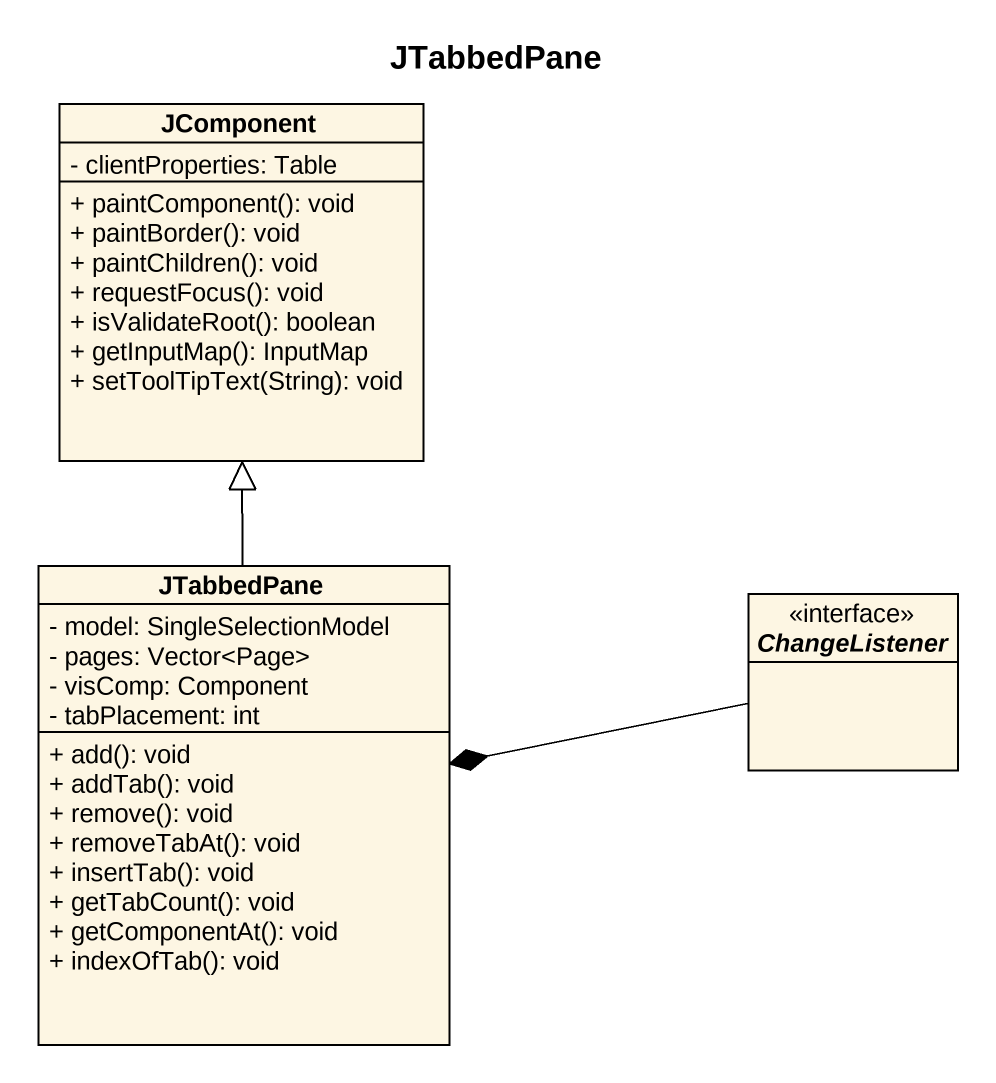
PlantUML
@startuml
title JTabbedPane
hide circle
hide empty members
skinparam classAttributeIconSize 0
class JComponent {
  - clientProperties: Table
  + paintComponent(): void
  + paintBorder(): void
  + paintChildren(): void
  + requestFocus(): void
  + isValidateRoot(): boolean
  + getInputMap(): InputMap
  + setToolTipText(String): void
}
class JTabbedPane {
  - model: SingleSelectionModel
  - pages: Vector<Page>
  - visComp: Component
  - tabPlacement: int
  + add(): void
  + addTab(): void
  + remove(): void
  + removeTabAt(): void
  + insertTab(): void
  + getTabCount(): void
  + getComponentAt(): void
  + indexOfTab(): void
}
interface ChangeListener <<interface>>
JTabbedPane -up-|> JComponent
ChangeListener -left-* JTabbedPane
@enduml
